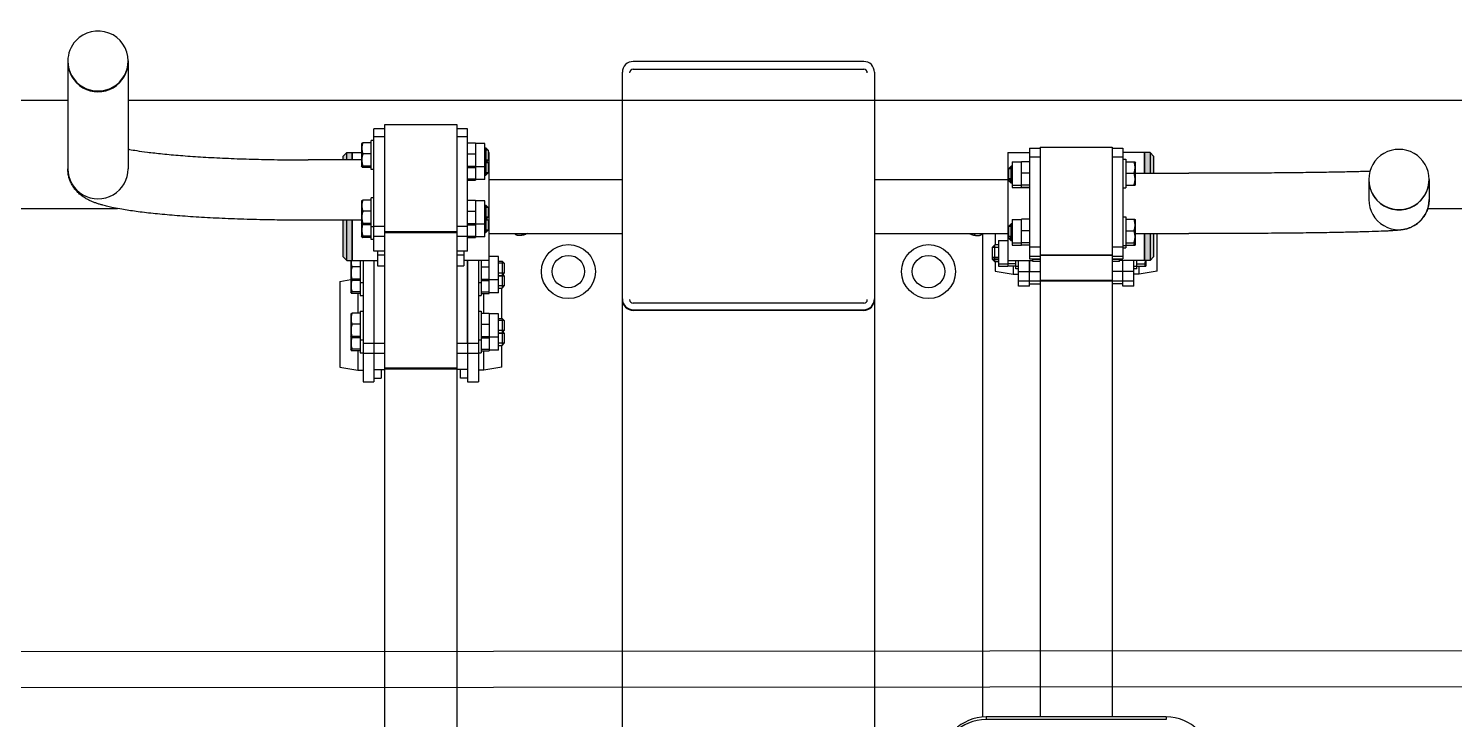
# Model space of a CAD drawing. Header units: millimetres. Extents: x -4421 to 3887, y -3652 to 2555.
# Drawn here: x -2448 to -1656, y 964 to 1347 of the extents above; entities that cross this region are included whole.
import ezdxf

# ---------------------------------------------------------------- set-up
doc = ezdxf.new("R2010")
doc.units = ezdxf.units.MM
doc.layers.add('DIKOM_ОБЪЕКТ', color=7, linetype='Continuous')

msp = doc.modelspace()

# ---------------------------------------------------------------- hatches: boundary and pattern name
at = {"layer": 'DIKOM_ОБЪЕКТ'}
h = msp.add_hatch(color=256, dxfattribs=at)
h.paths.add_polyline_path([(-2271.5, 1278.56), (-2271.5, 1274.44), (-2268.5, 1274.44), (-2268.5, 1278.56)])
h.paths.add_polyline_path([(-2273.5, 1276.56), (-2273.5, 1274.44), (-2271.5, 1274.44), (-2271.5, 1278.56)])
h.paths.add_polyline_path([(-2273.5, 1240.94), (-2273.5, 1220.71), (-2273.5, 1220.56), (-2271.5, 1218.56), (-2271.5, 1218.72), (-2271.5, 1240.94)])
h.paths.add_polyline_path([(-2268.5, 1218.72), (-2268.5, 1240.94), (-2271.5, 1240.94), (-2271.5, 1218.72), (-2271.5, 1218.56), (-2268.5, 1218.56)])
h.paths.add_polyline_path([(-1828.5, 1278.56), (-1828.5, 1267.01), (-1825.5, 1267.01), (-1825.5, 1278.56)])
h.paths.add_polyline_path([(-1823.5, 1267.01), (-1823.5, 1276.56), (-1825.5, 1278.56), (-1825.5, 1267.01)])
h.paths.add_polyline_path([(-1825.5, 1233.51), (-1825.5, 1218.56), (-1823.5, 1220.56), (-1823.5, 1233.51)])
h.paths.add_polyline_path([(-1825.5, 1218.56), (-1825.5, 1233.51), (-1828.5, 1233.51), (-1828.5, 1218.56)])

# ---------------------------------------------------------------- linework, layer by layer
for p, q in [((-2426.5, 1329.4), (-2426.5, 1269.53)), ((-2393, 1329.4), (-2393, 1269.53)), ((-2118.5, 255.97), (-2118.5, 1323.13)), ((-1984.5, 1329.13), (-2112.5, 1329.13)), ((-2112.5, 1324.85), (-1984.5, 1324.85)), ((-1978.5, 1323.13), (-1978.5, 255.97)), ((-2426.5, 1307.45), (-2625.5, 1307.45)), ((-851.28, 1307.45), (-2393, 1307.45)), ((-2250.5, 1291.69), (-2256.5, 1291.69)), ((-2256.5, 1223.69), (-2256.5, 1291.69)), ((-2250.5, 947.6), (-2250.5, 1294.12)), ((-2250.5, 1294.12), (-2210.5, 1294.12)), ((-2210.5, 1294.12), (-2210.5, 947.6)), ((-2204.5, 1291.69), (-2210.5, 1291.69)), ((-2204.5, 1223.69), (-2204.5, 1291.69)), ((-2263.19, 1283.69), (-2263.4, 1283.33)), ((-2263.4, 1283.33), (-2263.4, 1270.98)), ((-2258.1, 1284), (-2262.63, 1284)), ((-2256.5, 1285.15), (-2258.1, 1285.15)), ((-2258.1, 1269.15), (-2258.1, 1285.15)), ((-2250.5, 1287.22), (-2256.5, 1287.22)), ((-2204.5, 1287.22), (-2210.5, 1287.22)), ((-2204.5, 1284), (-2200.1, 1284)), ((-2200.1, 1284), (-2200.1, 1263.21)), ((-2195, 1283.65), (-2200.1, 1283.65)), ((-2195, 1263.56), (-2195, 1283.65)), ((-2271.5, 1278.56), (-2273.5, 1276.56)), ((-2273.5, 1274.44), (-2273.5, 1276.56)), ((-2271.5, 1274.44), (-2271.5, 1278.56)), ((-2271.5, 1278.56), (-2263.4, 1278.56)), ((-2268.5, 1278.56), (-2268.5, 1274.44)), ((-2268.5, 1274.44), (-2268.5, 1278.56)), ((-2258.1, 1277.92), (-2262.63, 1277.92)), ((-2204.5, 1277.92), (-2200.1, 1277.92)), ((-2195, 1281.15), (-2194.35, 1281.15)), ((-2193.1, 1279.9), (-2195, 1279.9)), ((-2194.35, 1281.15), (-2193.1, 1279.9)), ((-2194.35, 1281.15), (-2194.35, 1266.06)), ((-2193.1, 1279.9), (-2193.1, 1274.4)), ((-2192.5, 1278.56), (-2193.1, 1278.56)), ((-2192.5, 1200.34), (-2192.5, 1278.56)), ((-1904.5, 1278.56), (-1904.5, 1215.36)), ((-1904.5, 1278.56), (-1892.5, 1278.56)), ((-1892.5, 1281.02), (-1886.5, 1281.02)), ((-1892.5, 1281.02), (-1892.5, 1219.49)), ((-1892.5, 1276.12), (-1886.5, 1276.12)), ((-1886.5, 1281.48), (-1846.5, 1281.48)), ((-1886.5, 1281.48), (-1886.5, 965.09)), ((-1846.5, 1281.48), (-1846.5, 965.09)), ((-1846.5, 1281.02), (-1840.5, 1281.02)), ((-1846.5, 1276.12), (-1840.5, 1276.12)), ((-1840.5, 1281.02), (-1840.5, 1219.49)), ((-1825.5, 1278.56), (-1840.5, 1278.56)), ((-1828.5, 1278.56), (-1828.5, 1267.01)), ((-1828.5, 1267.01), (-1828.5, 1278.56)), ((-1825.5, 1278.56), (-1823.5, 1276.56)), ((-1825.5, 1278.56), (-1825.5, 1267.01)), ((-1823.5, 1276.56), (-1823.5, 1267.01)), ((-2393, 1269.53), (-2393, 1269.53)), ((-2263.4, 1274.44), (-2293, 1274.44)), ((-2263.19, 1270.62), (-2263.4, 1270.98)), ((-2258.1, 1271.07), (-2262.63, 1271.07)), ((-2258.1, 1270.31), (-2262.63, 1270.31)), ((-2256.5, 1269.15), (-2258.1, 1269.15)), ((-2204.5, 1271.07), (-2200.1, 1271.07)), ((-2204.5, 1270.31), (-2200.1, 1270.31)), ((-2195, 1270.65), (-2200.1, 1270.65)), ((-2193.1, 1274.4), (-2195, 1274.4)), ((-2195, 1273.15), (-2194.35, 1273.15)), ((-2193.1, 1272.81), (-2195, 1272.81)), ((-2193.1, 1267.31), (-2195, 1267.31)), ((-2194.35, 1273.15), (-2193.1, 1274.4)), ((-2194.35, 1266.06), (-2193.1, 1267.31)), ((-2193.9, 1273.61), (-2193.1, 1272.81)), ((-2193.1, 1272.81), (-2193.1, 1267.31)), ((-1902.65, 1270.91), (-1903.9, 1269.66)), ((-1903.9, 1264.16), (-1903.9, 1269.66)), ((-1903.9, 1269.66), (-1902, 1269.66)), ((-1902, 1270.91), (-1902.65, 1270.91)), ((-1902.65, 1261.6), (-1902.65, 1270.91)), ((-1902, 1273.41), (-1902, 1259.1)), ((-1902, 1273.41), (-1896.9, 1273.41)), ((-1896.9, 1259.03), (-1896.9, 1273.48)), ((-1892.5, 1273.48), (-1896.9, 1273.48)), ((-1840.5, 1274.91), (-1838.9, 1274.91)), ((-1838.9, 1274.91), (-1838.9, 1258.91)), ((-1838.9, 1273.48), (-1834.37, 1273.48)), ((-1833.79, 1273.41), (-1833.6, 1273.09)), ((-1833.6, 1260.74), (-1833.6, 1273.09)), ((-2204.5, 1263.97), (-2200.1, 1263.97)), ((-2204.5, 1263.21), (-2200.1, 1263.21)), ((-2195, 1263.56), (-2200.1, 1263.56)), ((-2195, 1266.06), (-2194.35, 1266.06)), ((-2192.5, 1263.56), (-2118.5, 1263.56)), ((-1978.5, 1263.56), (-1904.5, 1263.56)), ((-1902.65, 1262.91), (-1903.9, 1264.16)), ((-1903.9, 1262.85), (-1903.9, 1264.16)), ((-1903.9, 1264.16), (-1902, 1264.16)), ((-1902.65, 1261.6), (-1903.9, 1262.85)), ((-1903.9, 1262.85), (-1902, 1262.85)), ((-1902, 1262.91), (-1902.65, 1262.91)), ((-1902, 1261.6), (-1902.65, 1261.6)), ((-1902, 1260.41), (-1896.9, 1260.41)), ((-1892.5, 1267.05), (-1896.9, 1267.05)), ((-1892.5, 1260.48), (-1896.9, 1260.48)), ((-1892.5, 1260.34), (-1896.9, 1260.34)), ((-1892.5, 1259.17), (-1896.9, 1259.17)), ((-1838.9, 1267.05), (-1834.37, 1267.05)), ((-1838.9, 1260.48), (-1834.37, 1260.48)), ((-1838.9, 1260.34), (-1834.37, 1260.34)), ((-1833.79, 1260.41), (-1833.6, 1260.74)), ((-1833.6, 1267.01), (-1804, 1267.01)), ((-1704, 1263.57), (-1704, 1252.45)), ((-1670.5, 1263.57), (-1670.5, 1252.45)), ((-2409.75, 1252.86), (-2409.75, 1252.69)), ((-2263.19, 1251.85), (-2263.4, 1251.49)), ((-2263.4, 1251.49), (-2263.4, 1250.95)), ((-2258.1, 1252.17), (-2262.63, 1252.17)), ((-2256.5, 1253.32), (-2258.1, 1253.32)), ((-2258.1, 1230.22), (-2258.1, 1253.32)), ((-2204.5, 1252.17), (-2200.1, 1252.17)), ((-2200.1, 1252.17), (-2200.1, 1231.37)), ((-2195, 1251.82), (-2200.1, 1251.82)), ((-2195, 1231.72), (-2195, 1251.82)), ((-1902, 1259.1), (-1896.9, 1259.1)), ((-1892.5, 1259.03), (-1896.9, 1259.03)), ((-1840.5, 1258.91), (-1838.9, 1258.91)), ((-1704, 1252.45), (-1704, 1252.46)), ((-2625.5, 1247.45), (-2398.87, 1247.45)), ((-2263.4, 1250.95), (-2263.4, 1232.05)), ((-2258.1, 1246.08), (-2262.63, 1246.08)), ((-2204.5, 1246.08), (-2200.1, 1246.08)), ((-2195, 1249.32), (-2194.35, 1249.32)), ((-2193.1, 1248.07), (-2195, 1248.07)), ((-2194.35, 1249.32), (-2193.1, 1248.07)), ((-2194.35, 1249.32), (-2194.35, 1234.22)), ((-2193.1, 1248.07), (-2193.1, 1242.57)), ((-1671.27, 1247.45), (-851.28, 1247.45)), ((-2263.4, 1240.94), (-2293, 1240.94)), ((-2273.5, 1220.71), (-2273.5, 1240.94)), ((-2271.5, 1218.72), (-2271.5, 1240.94)), ((-2268.5, 1240.94), (-2268.5, 1218.72)), ((-2268.5, 1218.72), (-2268.5, 1240.94)), ((-2263.19, 1238.79), (-2263.4, 1239.14)), ((-2258.1, 1239.23), (-2262.63, 1239.23)), ((-2258.1, 1238.47), (-2262.63, 1238.47)), ((-2256.5, 1237.32), (-2258.1, 1237.32)), ((-2250.5, 1237.48), (-2256.5, 1237.48)), ((-2204.5, 1237.48), (-2210.5, 1237.48)), ((-2204.5, 1239.23), (-2200.1, 1239.23)), ((-2204.5, 1238.47), (-2200.1, 1238.47)), ((-2195, 1238.82), (-2200.1, 1238.82)), ((-2193.1, 1242.57), (-2195, 1242.57)), ((-2195, 1241.32), (-2194.35, 1241.32)), ((-2193.1, 1240.97), (-2195, 1240.97)), ((-2193.1, 1235.47), (-2195, 1235.47)), ((-2194.35, 1241.32), (-2193.1, 1242.57)), ((-2194.35, 1234.22), (-2193.1, 1235.47)), ((-2193.9, 1241.77), (-2193.1, 1240.97)), ((-2193.1, 1240.97), (-2193.1, 1235.47)), ((-1902.65, 1238.92), (-1903.9, 1237.67)), ((-1903.9, 1232.17), (-1903.9, 1237.67)), ((-1903.9, 1237.67), (-1902, 1237.67)), ((-1902, 1238.92), (-1902.65, 1238.92)), ((-1902.65, 1229.6), (-1902.65, 1238.92)), ((-1902, 1241.42), (-1902, 1227.1)), ((-1902, 1241.42), (-1896.9, 1241.42)), ((-1896.9, 1227.03), (-1896.9, 1241.49)), ((-1892.5, 1241.49), (-1896.9, 1241.49)), ((-1840.5, 1242.92), (-1838.9, 1242.92)), ((-1838.9, 1242.92), (-1838.9, 1225.6)), ((-1838.9, 1241.49), (-1834.37, 1241.49)), ((-1833.79, 1241.42), (-1833.6, 1241.09)), ((-1833.6, 1227.43), (-1833.6, 1241.09)), ((-2263.19, 1231.69), (-2263.4, 1232.05)), ((-2258.1, 1232.14), (-2262.63, 1232.14)), ((-2258.1, 1231.37), (-2262.63, 1231.37)), ((-2256.5, 1230.22), (-2258.1, 1230.22)), ((-2250.5, 1232), (-2256.5, 1232)), ((-2210.5, 1234.43), (-2250.5, 1234.43)), ((-2210.5, 1233.93), (-2250.5, 1233.93)), ((-2210.5, 1233.93), (-2250.5, 1233.93)), ((-2204.5, 1232), (-2210.5, 1232)), ((-2204.5, 1232.14), (-2200.1, 1232.14)), ((-2204.5, 1231.37), (-2200.1, 1231.37)), ((-2195, 1231.72), (-2200.1, 1231.72)), ((-2195, 1234.22), (-2194.35, 1234.22)), ((-2192.5, 1233.56), (-2118.5, 1233.56)), ((-1978.5, 1233.56), (-1904.5, 1233.56)), ((-1918.5, 1233.56), (-1918.5, 965.01)), ((-1911.5, 1233.56), (-1911.5, 1227.25)), ((-1909.6, 1229.75), (-1909.6, 1215.43)), ((-1909.6, 1229.75), (-1904.5, 1229.75)), ((-1902.65, 1230.92), (-1903.9, 1232.17)), ((-1903.9, 1230.85), (-1903.9, 1232.17)), ((-1903.9, 1232.17), (-1902, 1232.17)), ((-1902.65, 1229.6), (-1903.9, 1230.85)), ((-1903.9, 1230.85), (-1902, 1230.85)), ((-1902, 1230.92), (-1902.65, 1230.92)), ((-1902, 1229.6), (-1902.65, 1229.6)), ((-1902, 1228.42), (-1896.9, 1228.42)), ((-1892.5, 1235.06), (-1896.9, 1235.06)), ((-1892.5, 1228.49), (-1896.9, 1228.49)), ((-1892.5, 1228.35), (-1896.9, 1228.35)), ((-1838.9, 1235.06), (-1834.37, 1235.06)), ((-1838.9, 1228.49), (-1834.37, 1228.49)), ((-1838.9, 1228.35), (-1834.37, 1228.35)), ((-1833.79, 1228.42), (-1833.6, 1228.74)), ((-1833.6, 1233.51), (-1804, 1233.51)), ((-1828.5, 1233.51), (-1828.5, 1218.56)), ((-1828.5, 1218.56), (-1828.5, 1233.51)), ((-1825.5, 1233.51), (-1825.5, 1218.56)), ((-1823.5, 1233.51), (-1823.5, 1220.56)), ((-1821.5, 1212.69), (-1821.5, 1233.51)), ((-2273.5, 1220.56), (-2273.5, 1220.71)), ((-2271.5, 1218.56), (-2273.5, 1220.56)), ((-2250.5, 1223.69), (-2256.5, 1223.69)), ((-2254.5, 1223.69), (-2254.5, 1215.65)), ((-2254.5, 1221.76), (-2250.5, 1221.76)), ((-2204.5, 1223.69), (-2210.5, 1223.69)), ((-2210.5, 1221.76), (-2206.5, 1221.76)), ((-2206.5, 1223.69), (-2206.5, 1215.65)), ((-2187.4, 1220.79), (-2192.5, 1220.79)), ((-2187.4, 1200.69), (-2187.4, 1220.79)), ((-1911.65, 1227.25), (-1912.9, 1226)), ((-1912.9, 1224.67), (-1912.9, 1226)), ((-1912.9, 1226), (-1909.6, 1226)), ((-1912.9, 1220.5), (-1912.9, 1224.67)), ((-1911.65, 1219.25), (-1912.9, 1220.5)), ((-1912.9, 1219.18), (-1912.9, 1220.5)), ((-1912.9, 1220.5), (-1909.6, 1220.5)), ((-1909.6, 1227.25), (-1911.65, 1227.25)), ((-1911.65, 1217.93), (-1911.65, 1227.25)), ((-1902, 1227.1), (-1896.9, 1227.1)), ((-1892.5, 1227.17), (-1896.9, 1227.17)), ((-1892.5, 1227.03), (-1896.9, 1227.03)), ((-1892.5, 1226.13), (-1886.5, 1226.13)), ((-1892.5, 1221.03), (-1886.5, 1221.03)), ((-1846.5, 1221.49), (-1886.5, 1221.49)), ((-1846.5, 1221.39), (-1886.5, 1221.39)), ((-1846.5, 1221.39), (-1886.5, 1221.39)), ((-1846.5, 1226.13), (-1840.5, 1226.13)), ((-1846.5, 1221.03), (-1840.5, 1221.03)), ((-1840.5, 1226.92), (-1838.9, 1226.92)), ((-1840.5, 1225.6), (-1838.9, 1225.6)), ((-1838.9, 1227.17), (-1834.37, 1227.17)), ((-1838.9, 1227.03), (-1834.37, 1227.03)), ((-1833.79, 1227.1), (-1833.6, 1227.43)), ((-1825.5, 1218.56), (-1823.5, 1220.56)), ((-2271.5, 1218.56), (-2271.5, 1218.72)), ((-2271.5, 1218.56), (-2254.5, 1218.56)), ((-2269.4, 1218.56), (-2269.4, 1201.01)), ((-2264.1, 1215.05), (-2268.63, 1215.05)), ((-2268.5, 1218.72), (-2268.5, 1218.56)), ((-2268.5, 1218.56), (-2268.5, 1218.72)), ((-2264.1, 1218.56), (-2264.1, 1199.19)), ((-2262.5, 1218.56), (-2262.5, 1151.16)), ((-2256.5, 1218.56), (-2256.5, 1172.62)), ((-2256.5, 1218.56), (-2256.5, 1151.16)), ((-2254.5, 1215.68), (-2254.5, 1215.65)), ((-2254.5, 1215.65), (-2250.5, 1215.65)), ((-2210.5, 1215.65), (-2206.5, 1215.65)), ((-2192.5, 1218.56), (-2206.5, 1218.56)), ((-2206.5, 1215.68), (-2206.5, 1215.65)), ((-2204.5, 1172.62), (-2204.5, 1218.56)), ((-2204.5, 1218.56), (-2204.5, 1151.16)), ((-2198.5, 1218.56), (-2198.5, 1151.16)), ((-2196.9, 1218.56), (-2196.9, 1199.19)), ((-2196.9, 1215.05), (-2192.5, 1215.05)), ((-2187.4, 1218.29), (-2185.35, 1218.29)), ((-2184.1, 1217.04), (-2187.4, 1217.04)), ((-2185.35, 1218.29), (-2184.1, 1217.04)), ((-2185.35, 1218.29), (-2185.35, 1203.19)), ((-2185.35, 1212.65), (-2185.35, 1210.29)), ((-2184.1, 1217.04), (-2184.1, 1211.54)), ((-1911.65, 1217.93), (-1912.9, 1219.18)), ((-1912.9, 1219.18), (-1909.6, 1219.18)), ((-1909.6, 1219.25), (-1911.65, 1219.25)), ((-1909.6, 1217.93), (-1911.65, 1217.93)), ((-1911.5, 1217.93), (-1911.5, 1212.68)), ((-1911.5, 1212.68), (-1901.5, 1210.92)), ((-1909.6, 1216.75), (-1904.5, 1216.75)), ((-1909.6, 1215.43), (-1904.5, 1215.43)), ((-1904.5, 1218.56), (-1890.5, 1218.56)), ((-1900.1, 1216.82), (-1904.5, 1216.82)), ((-1900.1, 1216.68), (-1904.5, 1216.68)), ((-1900.1, 1215.5), (-1904.5, 1215.5)), ((-1900.1, 1215.36), (-1904.5, 1215.36)), ((-1901.5, 1215.36), (-1901.5, 1210.92)), ((-1900.1, 1213.93), (-1900.1, 1218.56)), ((-1898.5, 1215.25), (-1900.1, 1215.25)), ((-1898.5, 1213.93), (-1900.1, 1213.93)), ((-1898.5, 1204.42), (-1898.5, 1218.56)), ((-1898.5, 1212.46), (-1886.5, 1212.46)), ((-1892.5, 1219.49), (-1886.5, 1219.49)), ((-1892.5, 1218.56), (-1892.5, 1212.46)), ((-1892.5, 1204.42), (-1892.5, 1218.56)), ((-1890.5, 1218), (-1890.5, 1219.49)), ((-1886.5, 1219.13), (-1890.5, 1219.13)), ((-1890.5, 1218.57), (-1890.5, 1218.56)), ((-1886.5, 1218), (-1890.5, 1218)), ((-1890.5, 1218), (-1890.5, 1218)), ((-1886.5, 1218), (-1890.5, 1218)), ((-1846.5, 1219.49), (-1840.5, 1219.49)), ((-1842.5, 1219.13), (-1846.5, 1219.13)), ((-1842.5, 1218), (-1846.5, 1218)), ((-1842.5, 1218), (-1846.5, 1218)), ((-1834.5, 1212.46), (-1846.5, 1212.46)), ((-1842.5, 1218), (-1842.5, 1219.49)), ((-1825.5, 1218.56), (-1842.5, 1218.56)), ((-1842.5, 1218), (-1842.5, 1218)), ((-1840.5, 1212.46), (-1840.5, 1218.56)), ((-1840.5, 1204.42), (-1840.5, 1218.56)), ((-1834.5, 1204.42), (-1834.5, 1218.56)), ((-1832.9, 1215.25), (-1834.5, 1215.25)), ((-1832.9, 1213.93), (-1834.5, 1213.93)), ((-1832.9, 1213.93), (-1832.9, 1218.56)), ((-1832.9, 1216.82), (-1828.37, 1216.82)), ((-1832.9, 1216.68), (-1828.37, 1216.68)), ((-1832.9, 1215.5), (-1828.37, 1215.5)), ((-1832.9, 1215.36), (-1828.37, 1215.36)), ((-1831.5, 1210.92), (-1831.5, 1215.36)), ((-1821.5, 1212.68), (-1831.5, 1210.92)), ((-1827.79, 1216.75), (-1827.6, 1217.07)), ((-1827.79, 1215.43), (-1827.6, 1215.75)), ((-1827.6, 1217.07), (-1827.6, 1218.56)), ((-1827.6, 1215.75), (-1827.6, 1217.07)), ((-1821.5, 1212.68), (-1821.5, 1212.69)), ((-2275.5, 1206.9), (-2269.4, 1207.97)), ((-2275.5, 1206.9), (-2275.5, 1159.42)), ((-2269.19, 1207.75), (-2269.4, 1208.11)), ((-2264.1, 1208.2), (-2268.63, 1208.2)), ((-2264.1, 1207.44), (-2268.63, 1207.44)), ((-2264.1, 1206.29), (-2262.5, 1206.29)), ((-2198.5, 1206.29), (-2196.9, 1206.29)), ((-2196.9, 1208.2), (-2192.5, 1208.2)), ((-2196.9, 1207.44), (-2192.5, 1207.44)), ((-2187.4, 1207.79), (-2192.5, 1207.79)), ((-2184.1, 1211.54), (-2187.4, 1211.54)), ((-2187.4, 1210.29), (-2185.35, 1210.29)), ((-2184.1, 1209.94), (-2187.4, 1209.94)), ((-2184.1, 1204.44), (-2187.4, 1204.44)), ((-2185.35, 1210.29), (-2184.1, 1211.54)), ((-2185.35, 1203.19), (-2184.1, 1204.44)), ((-2184.9, 1210.74), (-2184.1, 1209.94)), ((-2184.1, 1209.94), (-2184.1, 1204.44)), ((-1901.5, 1210.92), (-1898.5, 1210.92)), ((-1898.5, 1207.36), (-1834.5, 1207.36)), ((-1898.5, 1204.42), (-1898.5, 1204.43)), ((-1892.5, 1204.42), (-1898.5, 1204.42)), ((-1892.5, 1205.67), (-1886.5, 1205.67)), ((-1892.5, 1204.42), (-1892.5, 1204.43)), ((-1886.5, 1207.46), (-1846.5, 1207.46)), ((-1846.5, 1207.46), (-1886.5, 1207.46)), ((-1840.5, 1205.67), (-1846.5, 1205.67)), ((-1840.5, 1204.42), (-1840.5, 1204.43)), ((-1834.5, 1204.42), (-1840.5, 1204.42)), ((-1831.5, 1210.92), (-1834.5, 1210.92)), ((-1834.5, 1204.42), (-1834.5, 1204.43)), ((-1831.5, 1210.92), (-1831.5, 1210.92)), ((-2269.19, 1200.66), (-2269.4, 1201.01)), ((-2264.1, 1201.1), (-2268.63, 1201.1)), ((-2264.1, 1200.34), (-2268.63, 1200.34)), ((-2265.5, 1200.34), (-2265.5, 1189.3)), ((-2264.1, 1199.19), (-2262.5, 1199.19)), ((-2198.5, 1199.19), (-2196.9, 1199.19)), ((-2196.9, 1201.1), (-2192.5, 1201.1)), ((-2196.9, 1200.34), (-2192.5, 1200.34)), ((-2195.5, 1189.3), (-2195.5, 1200.34)), ((-2187.4, 1200.69), (-2192.5, 1200.69)), ((-2187.4, 1203.19), (-2185.35, 1203.19)), ((-2185.5, 1186.45), (-2185.5, 1203.19)), ((-2269.19, 1188.99), (-2269.4, 1188.63)), ((-2269.4, 1188.63), (-2269.4, 1169.18)), ((-2264.1, 1189.3), (-2268.63, 1189.3)), ((-2264.1, 1190.45), (-2262.5, 1190.45)), ((-2264.1, 1190.45), (-2264.1, 1167.35)), ((-2198.5, 1190.45), (-2196.9, 1190.45)), ((-2196.9, 1190.45), (-2196.9, 1167.35)), ((-2196.9, 1189.3), (-2192.5, 1189.3)), ((-2192.5, 1189.3), (-2192.5, 1168.51)), ((-2187.4, 1188.95), (-2192.5, 1188.95)), ((-2187.4, 1175.95), (-2187.4, 1188.95)), ((-1984.5, 1194.85), (-2112.5, 1194.85)), ((-2112.5, 1191.26), (-1984.5, 1191.26)), ((-1984.5, 1190.91), (-2112.5, 1190.91)), ((-2264.1, 1183.21), (-2268.63, 1183.21)), ((-2196.9, 1183.21), (-2192.5, 1183.21)), ((-2187.4, 1186.45), (-2185.35, 1186.45)), ((-2184.1, 1185.2), (-2187.4, 1185.2)), ((-2185.35, 1186.45), (-2184.1, 1185.2)), ((-2185.35, 1186.45), (-2185.35, 1171.35)), ((-2184.1, 1185.2), (-2184.1, 1179.7)), ((-2269.19, 1175.92), (-2269.4, 1176.28)), ((-2264.1, 1176.37), (-2268.63, 1176.37)), ((-2264.1, 1175.6), (-2268.63, 1175.6)), ((-2264.1, 1174.45), (-2262.5, 1174.45)), ((-2262.5, 1172.62), (-2250.5, 1172.62)), ((-2210.5, 1172.62), (-2198.5, 1172.62)), ((-2198.5, 1174.45), (-2196.9, 1174.45)), ((-2196.9, 1176.37), (-2192.5, 1176.37)), ((-2196.9, 1175.6), (-2192.5, 1175.6)), ((-2187.4, 1175.95), (-2192.5, 1175.95)), ((-2184.1, 1179.7), (-2187.4, 1179.7)), ((-2187.4, 1178.45), (-2185.35, 1178.45)), ((-2184.1, 1178.1), (-2187.4, 1178.1)), ((-2187.4, 1168.85), (-2187.4, 1175.95)), ((-2184.1, 1172.6), (-2187.4, 1172.6)), ((-2185.35, 1178.45), (-2184.1, 1179.7)), ((-2185.35, 1171.35), (-2184.1, 1172.6)), ((-2184.9, 1178.9), (-2184.1, 1178.1)), ((-2184.1, 1178.1), (-2184.1, 1172.6)), ((-2269.19, 1168.82), (-2269.4, 1169.18)), ((-2264.1, 1169.27), (-2268.63, 1169.27)), ((-2264.1, 1168.51), (-2268.63, 1168.51)), ((-2265.5, 1168.51), (-2265.5, 1157.66)), ((-2264.1, 1167.35), (-2262.5, 1167.35)), ((-2262.5, 1167.14), (-2250.5, 1167.14)), ((-2210.5, 1167.14), (-2198.5, 1167.14)), ((-2198.5, 1167.35), (-2196.9, 1167.35)), ((-2196.9, 1169.27), (-2192.5, 1169.27)), ((-2196.9, 1168.51), (-2192.5, 1168.51)), ((-2195.5, 1157.79), (-2195.5, 1168.51)), ((-2187.4, 1168.85), (-2192.5, 1168.85)), ((-2187.4, 1171.35), (-2185.35, 1171.35)), ((-2185.5, 1159.55), (-2185.5, 1171.35)), ((-2275.5, 1159.42), (-2265.5, 1157.66)), ((-2265.5, 1157.66), (-2262.5, 1157.66)), ((-2256.5, 1158.02), (-2250.5, 1158.02)), ((-2252.5, 1158.02), (-2252.5, 1153.16)), ((-2210.5, 1158.89), (-2250.5, 1158.89)), ((-2250.5, 1158.89), (-2210.5, 1158.89)), ((-2250.5, 1158.38), (-2210.5, 1158.38)), ((-2204.5, 1158.02), (-2210.5, 1158.02)), ((-2208.5, 1153.31), (-2208.5, 1158.02)), ((-2195.5, 1157.66), (-2198.5, 1157.66)), ((-2185.5, 1159.42), (-2195.5, 1157.66)), ((-2195.5, 1157.66), (-2195.5, 1157.79)), ((-2185.5, 1159.42), (-2185.5, 1159.55)), ((-2262.5, 1151.32), (-2262.5, 1151.16)), ((-2262.5, 1151.16), (-2256.5, 1151.16)), ((-2256.5, 1153.16), (-2252.5, 1153.16)), ((-2256.5, 1151.32), (-2256.5, 1151.16)), ((-2208.5, 1153.16), (-2208.5, 1153.31)), ((-2204.5, 1153.16), (-2208.5, 1153.16)), ((-2204.5, 1151.32), (-2204.5, 1151.16)), ((-2204.5, 1151.16), (-2198.5, 1151.16)), ((-2198.5, 1151.32), (-2198.5, 1151.16)), ((-2630.98, 1001.45), (-660.5, 1002.39)), ((-2630.97, 981.45), (-660.5, 982.39)), ((-1816.5, 965.09), (-1916.5, 965.09)), ((-1916.5, 965.09), (-1916.5, 963.69)), ((-1816.5, 963.69), (-1916.5, 963.69)), ((-1816.5, 965.09), (-1816.5, 963.69))]:
    msp.add_line(p, q, dxfattribs=at)
for centre, radius in [((-2148.5, 1212.45), 15), ((-2148.5, 1212.45), 9), ((-1948.5, 1212.45), 15), ((-1948.5, 1212.45), 9)]:
    msp.add_circle(centre, radius, dxfattribs=at)
for centre, radius, start, end in [((-2112.5, 1323.13), 6, 90, 180), ((-2112.5, 1322.85), 2, 90, 180), ((-1984.5, 1323.13), 6, 0, 90), ((-1984.5, 1322.85), 2, 0, 90), ((-2112.5, 1197.26), 6, 180, 270), ((-2112.5, 1196.91), 6, 180, 270), ((-2112.5, 1196.85), 2, 180, 270), ((-1984.5, 1197.26), 6, 270, 0), ((-1984.5, 1196.91), 6, 270, 0), ((-1984.5, 1196.85), 2, 270, 0)]:
    msp.add_arc(centre, radius, start, end, dxfattribs=at)
for centre, major_axis, ratio, start_param, end_param in [((-2409.75, 1329.4), (-16.75, 0), 0.994846, -3.141593, -0.742443), ((-2409.75, 1329.4), (-16.75, 0), 0.994846, -0.742443, 0), ((-2409.75, 1329.4), (-16.75, 0), 0.994846, 0, 3.141593), ((-2409.75, 1329), (-16.75, 0), 0.994846, 0, 3.141593), ((-1687.25, 1263.57), (16.75, 0), 0.999823, 0, 3.141593), ((-2409.75, 1269.53), (16.75, 0), 0.994846, -3.141593, 0), ((-1687.25, 1263.57), (16.75, 0), 0.999823, -3.141593, -0.742443), ((-1687.25, 1263.5), (-16.75, 0), 0.999823, 0, 3.141593), ((-1687.25, 1263.5), (16.75, 0), 0.999823, -3.141593, -0.742443), ((-1687.25, 1263.57), (16.75, 0), 0.999823, -0.742443, 0), ((-1687.25, 1263.5), (16.75, 0), 0.999823, -0.742443, 0), ((-1687.25, 1252.45), (-16.75, 0), 0.999823, 0, 3.141593), ((-1916.5, 940.14), (-25, 0), 0.998147, -1.570796, 0), ((-1916.5, 938.74), (-25, 0), 0.998147, -1.570796, 0), ((-1816.5, 940.14), (25, 0), 0.998147, 0, 1.570796)]:
    msp.add_ellipse(centre, major_axis=major_axis, ratio=ratio, start_param=start_param, end_param=end_param, dxfattribs=at)
for points, knots in [([(-2262.63, 1284), (-2262.73, 1283.73), (-2262.87, 1283.29), (-2263.02, 1282.7), (-2263.11, 1282.24), (-2263.17, 1281.83), (-2263.2, 1281.43), (-2263.21, 1281.06), (-2263.21, 1280.71), (-2263.19, 1280.32), (-2263.14, 1279.88), (-2263.04, 1279.3), (-2262.88, 1278.65), (-2262.72, 1278.16), (-2262.63, 1277.92)], [0, 0, 0, 0, 2.031939, 3.311633, 4.396645, 5.423589, 6.350589, 7.262712, 8.121744, 8.934797, 10.13118, 11.301719, 13.183651, 15, 15, 15, 15]), ([(-2263.19, 1283.69), (-2263.18, 1283.71), (-2263.14, 1283.75), (-2263.04, 1283.83), (-2262.88, 1283.91), (-2262.72, 1283.97), (-2262.63, 1284)], [0, 0, 0, 0, 1.498743, 2.82133, 4.947716, 7, 7, 7, 7]), ([(-2393, 1280.43), (-2392.74, 1280.38), (-2391.27, 1280.11), (-2387.96, 1279.55), (-2382, 1278.71), (-2373.98, 1277.8), (-2364.07, 1276.9), (-2352.89, 1276.11), (-2340.62, 1275.45), (-2327.47, 1274.94), (-2313.66, 1274.6), (-2302.07, 1274.46), (-2295.15, 1274.44), (-2293, 1274.44)], [0, 0, 0, 0, 0.213978, 1.163366, 2.350373, 3.826503, 5.345363, 6.894613, 8.466395, 10.05562, 11.658922, 13.274156, 14, 14, 14, 14]), ([(-2262.63, 1277.92), (-2262.72, 1277.65), (-2262.84, 1277.21), (-2263, 1276.55), (-2263.1, 1275.99), (-2263.17, 1275.47), (-2263.2, 1275.03), (-2263.21, 1274.61), (-2263.21, 1274.21), (-2263.19, 1273.77), (-2263.14, 1273.28), (-2263.04, 1272.63), (-2262.88, 1271.89), (-2262.72, 1271.34), (-2262.63, 1271.07)], [0, 0, 0, 0, 1.792921, 2.94681, 4.396645, 5.423589, 6.350589, 7.262712, 8.121744, 8.934797, 10.13118, 11.301719, 13.183651, 15, 15, 15, 15]), ([(-2293, 1240.94), (-2296.7, 1240.94), (-2304.49, 1240.98), (-2317.09, 1241.16), (-2330.55, 1241.53), (-2344.19, 1242.08), (-2356.97, 1242.8), (-2368.73, 1243.67), (-2379.32, 1244.66), (-2388.61, 1245.77), (-2395.78, 1246.86), (-2400.8, 1247.81), (-2404.26, 1248.57), (-2406.77, 1249.21), (-2408.86, 1249.82), (-2410.6, 1250.39), (-2412.31, 1251.02), (-2414.02, 1251.74), (-2415.76, 1252.61), (-2417.57, 1253.67), (-2419.45, 1255.03), (-2421.27, 1256.69), (-2422.87, 1258.57), (-2424.16, 1260.55), (-2425.16, 1262.6), (-2425.89, 1264.71), (-2426.38, 1267.02), (-2426.5, 1268.64), (-2426.5, 1269.53)], [0, 0, 0, 0, 1.636122, 3.450539, 5.625214, 7.78549, 9.92937, 12.05326, 14.151213, 16.213411, 18.222976, 19.573493, 20.504736, 21.435672, 22.05597, 22.675795, 23.294804, 23.912387, 24.527518, 25.138675, 25.749832, 26.350167, 26.860153, 27.316107, 27.739346, 28.142228, 28.533202, 29, 29, 29, 29]), ([(-2262.63, 1271.07), (-2262.79, 1271.01), (-2262.96, 1270.94), (-2263.11, 1270.85), (-2263.17, 1270.8), (-2263.2, 1270.75), (-2263.21, 1270.7), (-2263.21, 1270.66), (-2263.2, 1270.63), (-2263.19, 1270.62)], [0, 0, 0, 0, 3.761196, 4.9935, 6.159855, 7.212698, 8.248644, 9.224291, 10, 10, 10, 10]), ([(-2263.19, 1270.62), (-2263.18, 1270.6), (-2263.14, 1270.56), (-2263.04, 1270.48), (-2262.88, 1270.4), (-2262.72, 1270.34), (-2262.63, 1270.31)], [0, 0, 0, 0, 1.498743, 2.82133, 4.947716, 7, 7, 7, 7]), ([(-1834.37, 1267.05), (-1834.27, 1267.34), (-1834.13, 1267.8), (-1833.98, 1268.43), (-1833.89, 1268.91), (-1833.83, 1269.35), (-1833.8, 1269.77), (-1833.79, 1270.16), (-1833.79, 1270.53), (-1833.81, 1270.95), (-1833.86, 1271.41), (-1833.96, 1272.02), (-1834.12, 1272.71), (-1834.28, 1273.23), (-1834.37, 1273.48)], [0, 0, 0, 0, 2.031939, 3.311633, 4.396645, 5.423589, 6.350589, 7.262712, 8.121744, 8.934797, 10.13118, 11.301719, 13.183651, 15, 15, 15, 15]), ([(-1834.37, 1273.48), (-1834.21, 1273.47), (-1834.04, 1273.46), (-1833.89, 1273.44), (-1833.83, 1273.43), (-1833.8, 1273.42), (-1833.79, 1273.42), (-1833.79, 1273.41)], [0, 0, 0, 0, 3.650103, 4.846009, 5.977914, 6.99966, 8, 8, 8, 8]), ([(-1703.38, 1268.1), (-1704.39, 1268.07), (-1707.9, 1267.96), (-1714.76, 1267.78), (-1724.62, 1267.59), (-1735.78, 1267.42), (-1748.06, 1267.27), (-1761.25, 1267.15), (-1775.13, 1267.07), (-1789.46, 1267.02), (-1799.16, 1267.01), (-1804, 1267.01)], [0, 0, 0, 0, 0.610603, 2.01068, 3.423952, 4.845399, 6.272297, 7.70306, 9.136723, 10.572689, 12, 12, 12, 12]), ([(-1834.37, 1260.48), (-1834.27, 1260.77), (-1834.13, 1261.25), (-1833.98, 1261.89), (-1833.89, 1262.38), (-1833.83, 1262.83), (-1833.8, 1263.26), (-1833.79, 1263.66), (-1833.79, 1264.04), (-1833.81, 1264.46), (-1833.86, 1264.93), (-1833.96, 1265.56), (-1834.12, 1266.27), (-1834.28, 1266.8), (-1834.37, 1267.05)], [0, 0, 0, 0, 2.031939, 3.311633, 4.396645, 5.423589, 6.350589, 7.262712, 8.121744, 8.934797, 10.13118, 11.301719, 13.183651, 15, 15, 15, 15]), ([(-1833.79, 1260.41), (-1833.79, 1260.42), (-1833.79, 1260.42), (-1833.84, 1260.44), (-1833.92, 1260.45), (-1834.08, 1260.46), (-1834.25, 1260.48), (-1834.37, 1260.48)], [0, 0, 0, 0, 1.317537, 2.558866, 3.779198, 5.355124, 8, 8, 8, 8]), ([(-1834.37, 1260.34), (-1834.21, 1260.35), (-1834.04, 1260.37), (-1833.89, 1260.38), (-1833.83, 1260.39), (-1833.8, 1260.4), (-1833.79, 1260.41), (-1833.79, 1260.41)], [0, 0, 0, 0, 3.650103, 4.846009, 5.977914, 6.99966, 8, 8, 8, 8]), ([(-2262.63, 1252.17), (-2262.73, 1251.9), (-2262.87, 1251.46), (-2263.02, 1250.87), (-2263.11, 1250.41), (-2263.17, 1249.99), (-2263.2, 1249.6), (-2263.21, 1249.23), (-2263.21, 1248.87), (-2263.19, 1248.48), (-2263.14, 1248.05), (-2263.04, 1247.47), (-2262.88, 1246.81), (-2262.72, 1246.32), (-2262.63, 1246.08)], [0, 0, 0, 0, 2.031939, 3.311633, 4.396645, 5.423589, 6.350589, 7.262712, 8.121744, 8.934797, 10.13118, 11.301719, 13.183651, 15, 15, 15, 15]), ([(-2263.19, 1251.85), (-2263.18, 1251.88), (-2263.14, 1251.92), (-2263.04, 1251.99), (-2262.88, 1252.08), (-2262.72, 1252.14), (-2262.63, 1252.17)], [0, 0, 0, 0, 1.498743, 2.82133, 4.947716, 7, 7, 7, 7]), ([(-1670.5, 1252.45), (-1670.5, 1251.76), (-1670.59, 1250.36), (-1670.98, 1248.3), (-1671.62, 1246.31), (-1672.5, 1244.42), (-1673.61, 1242.65), (-1674.93, 1241.03), (-1676.43, 1239.59), (-1678.09, 1238.35), (-1679.88, 1237.33), (-1681.31, 1236.72), (-1682.54, 1236.3), (-1683.51, 1236.03), (-1684.39, 1235.84), (-1685.07, 1235.71), (-1685.66, 1235.62), (-1686.19, 1235.54), (-1686.67, 1235.48), (-1687.07, 1235.44), (-1687.48, 1235.39), (-1687.92, 1235.35), (-1688.47, 1235.3), (-1689.21, 1235.24), (-1690.17, 1235.17), (-1691.6, 1235.07), (-1693.78, 1234.95), (-1697.63, 1234.78), (-1703.69, 1234.56), (-1711.97, 1234.34), (-1721.7, 1234.13), (-1732.73, 1233.95), (-1744.89, 1233.8), (-1757.99, 1233.68), (-1771.83, 1233.59), (-1787.22, 1233.52), (-1798.06, 1233.51), (-1804, 1233.51)], [0, 0, 0, 0, 0.398339, 0.796513, 1.194941, 1.593831, 1.993565, 2.394849, 2.79913, 3.209683, 3.635022, 4.09382, 4.325992, 4.753077, 5.155543, 5.558008, 5.918, 6.27671, 6.664625, 6.962605, 7.160023, 7.55486, 7.946358, 8.331384, 9.101436, 9.845923, 10.937177, 12.721996, 15.385023, 18.093332, 20.825919, 23.572949, 26.329327, 29.092224, 31.860009, 34.631742, 38, 38, 38, 38]), ([(-2262.63, 1246.08), (-2262.72, 1245.81), (-2262.84, 1245.37), (-2263, 1244.71), (-2263.1, 1244.16), (-2263.17, 1243.63), (-2263.2, 1243.19), (-2263.21, 1242.78), (-2263.21, 1242.38), (-2263.19, 1241.93), (-2263.14, 1241.44), (-2263.04, 1240.79), (-2262.88, 1240.06), (-2262.72, 1239.5), (-2262.63, 1239.23)], [0, 0, 0, 0, 1.792921, 2.94681, 4.396645, 5.423589, 6.350589, 7.262712, 8.121744, 8.934797, 10.13118, 11.301719, 13.183651, 15, 15, 15, 15]), ([(-2262.63, 1239.23), (-2262.79, 1239.18), (-2262.96, 1239.11), (-2263.11, 1239.01), (-2263.17, 1238.96), (-2263.2, 1238.91), (-2263.21, 1238.87), (-2263.21, 1238.82), (-2263.2, 1238.8), (-2263.19, 1238.79)], [0, 0, 0, 0, 3.761196, 4.9935, 6.159855, 7.212698, 8.248644, 9.224291, 10, 10, 10, 10]), ([(-2262.77, 1238.52), (-2262.84, 1238.29), (-2262.94, 1237.86), (-2263.06, 1237.26), (-2263.14, 1236.76), (-2263.19, 1236.31), (-2263.21, 1235.88), (-2263.21, 1235.47), (-2263.2, 1235.08), (-2263.17, 1234.65), (-2263.11, 1234.11), (-2262.95, 1233.24), (-2262.77, 1232.57), (-2262.63, 1232.14)], [0, 0, 0, 0, 1.582913, 2.822746, 3.949132, 4.867558, 5.797458, 6.687306, 7.520674, 8.324815, 9.515523, 11.057705, 14, 14, 14, 14]), ([(-2263.19, 1238.79), (-2263.18, 1238.76), (-2263.14, 1238.72), (-2263.04, 1238.65), (-2262.88, 1238.56), (-2262.72, 1238.5), (-2262.63, 1238.47)], [0, 0, 0, 0, 1.498743, 2.82133, 4.947716, 7, 7, 7, 7]), ([(-1834.37, 1235.06), (-1834.27, 1235.34), (-1834.13, 1235.81), (-1833.98, 1236.43), (-1833.89, 1236.92), (-1833.83, 1237.36), (-1833.8, 1237.77), (-1833.79, 1238.16), (-1833.79, 1238.54), (-1833.81, 1238.95), (-1833.86, 1239.41), (-1833.96, 1240.02), (-1834.12, 1240.72), (-1834.28, 1241.24), (-1834.37, 1241.49)], [0, 0, 0, 0, 2.031939, 3.311633, 4.396645, 5.423589, 6.350589, 7.262712, 8.121744, 8.934797, 10.13118, 11.301719, 13.183651, 15, 15, 15, 15]), ([(-1834.37, 1241.49), (-1834.21, 1241.48), (-1834.04, 1241.46), (-1833.89, 1241.45), (-1833.83, 1241.44), (-1833.8, 1241.43), (-1833.79, 1241.42), (-1833.79, 1241.42)], [0, 0, 0, 0, 3.650103, 4.846009, 5.977914, 6.99966, 8, 8, 8, 8]), ([(-2262.63, 1232.14), (-2262.79, 1232.08), (-2262.96, 1232.01), (-2263.11, 1231.92), (-2263.17, 1231.86), (-2263.2, 1231.81), (-2263.21, 1231.77), (-2263.21, 1231.73), (-2263.2, 1231.7), (-2263.19, 1231.69)], [0, 0, 0, 0, 3.761196, 4.9935, 6.159855, 7.212698, 8.248644, 9.224291, 10, 10, 10, 10]), ([(-2263.19, 1231.69), (-2263.18, 1231.67), (-2263.14, 1231.62), (-2263.04, 1231.55), (-2262.88, 1231.47), (-2262.72, 1231.4), (-2262.63, 1231.37)], [0, 0, 0, 0, 1.498743, 2.82133, 4.947716, 7, 7, 7, 7]), ([(-2175.74, 1232.45), (-2175.86, 1232.45), (-2176.13, 1232.46), (-2176.53, 1232.49), (-2176.92, 1232.57), (-2177.28, 1232.67), (-2177.58, 1232.81), (-2177.85, 1232.99), (-2178.06, 1233.2), (-2178.2, 1233.4), (-2178.26, 1233.53), (-2178.28, 1233.56)], [0, 0, 0, 0, 1.053181, 2.488417, 3.930509, 5.382984, 6.849662, 8.334968, 9.843163, 11.380653, 12, 12, 12, 12]), ([(-2171.24, 1233.56), (-2171.41, 1233.48), (-2171.77, 1233.31), (-2172.33, 1233.09), (-2172.9, 1232.9), (-2173.47, 1232.74), (-2174.04, 1232.62), (-2174.59, 1232.53), (-2175.16, 1232.46), (-2175.54, 1232.45), (-2175.74, 1232.45)], [0, 0, 0, 0, 1.324535, 2.673961, 4.042561, 5.37914, 6.707565, 8.027108, 9.341268, 11, 11, 11, 11]), ([(-2173.86, 1232.66), (-2173.88, 1232.68), (-2173.97, 1232.74), (-2174.09, 1232.87), (-2174.22, 1233.07), (-2174.32, 1233.29), (-2174.37, 1233.47), (-2174.39, 1233.56)], [0, 0, 0, 0, 0.832152, 2.59422, 4.379769, 6.196967, 8, 8, 8, 8]), ([(-1925.76, 1233.56), (-1925.59, 1233.48), (-1925.23, 1233.31), (-1924.67, 1233.09), (-1924.1, 1232.9), (-1923.53, 1232.74), (-1922.96, 1232.62), (-1922.41, 1232.53), (-1921.84, 1232.46), (-1921.46, 1232.45), (-1921.26, 1232.45)], [0, 0, 0, 0, 1.324535, 2.673961, 4.042561, 5.37914, 6.707565, 8.027108, 9.341268, 11, 11, 11, 11]), ([(-1923.14, 1232.66), (-1923.12, 1232.68), (-1923.03, 1232.74), (-1922.91, 1232.87), (-1922.78, 1233.07), (-1922.68, 1233.29), (-1922.63, 1233.47), (-1922.61, 1233.56)], [0, 0, 0, 0, 0.832152, 2.59422, 4.379769, 6.196967, 8, 8, 8, 8]), ([(-1921.26, 1232.45), (-1921.14, 1232.45), (-1920.87, 1232.46), (-1920.47, 1232.49), (-1920.08, 1232.57), (-1919.72, 1232.67), (-1919.42, 1232.81), (-1919.15, 1232.99), (-1918.94, 1233.2), (-1918.8, 1233.4), (-1918.74, 1233.53), (-1918.72, 1233.56)], [0, 0, 0, 0, 1.053181, 2.488417, 3.930509, 5.382984, 6.849662, 8.334968, 9.843163, 11.380653, 12, 12, 12, 12]), ([(-1834.37, 1228.49), (-1834.27, 1228.78), (-1834.13, 1229.25), (-1833.98, 1229.89), (-1833.89, 1230.39), (-1833.83, 1230.84), (-1833.8, 1231.26), (-1833.79, 1231.66), (-1833.79, 1232.04), (-1833.81, 1232.47), (-1833.86, 1232.94), (-1833.96, 1233.56), (-1834.12, 1234.27), (-1834.28, 1234.8), (-1834.37, 1235.06)], [0, 0, 0, 0, 2.031939, 3.311633, 4.396645, 5.423589, 6.350589, 7.262712, 8.121744, 8.934797, 10.13118, 11.301719, 13.183651, 15, 15, 15, 15]), ([(-1833.79, 1228.42), (-1833.79, 1228.42), (-1833.79, 1228.43), (-1833.84, 1228.44), (-1833.92, 1228.45), (-1834.08, 1228.47), (-1834.25, 1228.48), (-1834.37, 1228.49)], [0, 0, 0, 0, 1.317537, 2.558866, 3.779198, 5.355124, 8, 8, 8, 8]), ([(-1834.37, 1228.35), (-1834.21, 1228.36), (-1834.04, 1228.37), (-1833.89, 1228.39), (-1833.83, 1228.4), (-1833.8, 1228.41), (-1833.79, 1228.41), (-1833.79, 1228.42)], [0, 0, 0, 0, 3.650103, 4.846009, 5.977914, 6.99966, 8, 8, 8, 8]), ([(-1834.37, 1227.17), (-1834.27, 1227.46), (-1834.15, 1227.86), (-1834.06, 1228.27), (-1834.03, 1228.37)], [0, 0, 0, 0, 3.647761, 5, 5, 5, 5]), ([(-1833.79, 1227.1), (-1833.79, 1227.1), (-1833.79, 1227.11), (-1833.84, 1227.12), (-1833.92, 1227.14), (-1834.08, 1227.15), (-1834.25, 1227.16), (-1834.37, 1227.17)], [0, 0, 0, 0, 1.317537, 2.558866, 3.779198, 5.355124, 8, 8, 8, 8]), ([(-1834.37, 1227.03), (-1834.21, 1227.04), (-1834.04, 1227.05), (-1833.89, 1227.07), (-1833.83, 1227.08), (-1833.8, 1227.09), (-1833.79, 1227.1), (-1833.79, 1227.1)], [0, 0, 0, 0, 3.650103, 4.846009, 5.977914, 6.99966, 8, 8, 8, 8]), ([(-2269.2, 1218.56), (-2269.21, 1218.44), (-2269.21, 1218.2), (-2269.21, 1217.84), (-2269.19, 1217.45), (-2269.14, 1217.01), (-2269.04, 1216.43), (-2268.88, 1215.78), (-2268.72, 1215.29), (-2268.63, 1215.05)], [0, 0, 0, 0, 1.049659, 2.043369, 2.983894, 4.367845, 5.721902, 7.898883, 10, 10, 10, 10]), ([(-2268.63, 1215.05), (-2268.72, 1214.78), (-2268.84, 1214.34), (-2269, 1213.68), (-2269.1, 1213.12), (-2269.17, 1212.6), (-2269.2, 1212.16), (-2269.21, 1211.74), (-2269.21, 1211.34), (-2269.19, 1210.9), (-2269.14, 1210.41), (-2269.04, 1209.76), (-2268.88, 1209.02), (-2268.72, 1208.47), (-2268.63, 1208.2)], [0, 0, 0, 0, 1.792921, 2.94681, 4.396645, 5.423589, 6.350589, 7.262712, 8.121744, 8.934797, 10.13118, 11.301719, 13.183651, 15, 15, 15, 15]), ([(-1828.37, 1216.82), (-1828.27, 1217.11), (-1828.13, 1217.58), (-1828, 1218.17), (-1827.94, 1218.46), (-1827.92, 1218.56)], [0, 0, 0, 0, 3.030678, 4.939367, 6, 6, 6, 6]), ([(-1827.79, 1216.75), (-1827.79, 1216.75), (-1827.79, 1216.76), (-1827.84, 1216.77), (-1827.92, 1216.78), (-1828.08, 1216.8), (-1828.25, 1216.81), (-1828.37, 1216.82)], [0, 0, 0, 0, 1.317537, 2.558866, 3.779198, 5.355124, 8, 8, 8, 8]), ([(-1828.37, 1216.68), (-1828.21, 1216.69), (-1828.04, 1216.7), (-1827.89, 1216.72), (-1827.83, 1216.73), (-1827.8, 1216.74), (-1827.79, 1216.74), (-1827.79, 1216.75)], [0, 0, 0, 0, 3.650103, 4.846009, 5.977914, 6.99966, 8, 8, 8, 8]), ([(-1828.37, 1215.5), (-1828.27, 1215.79), (-1828.15, 1216.19), (-1828.06, 1216.59), (-1828.03, 1216.7)], [0, 0, 0, 0, 3.647761, 5, 5, 5, 5]), ([(-1827.79, 1215.43), (-1827.79, 1215.43), (-1827.79, 1215.44), (-1827.84, 1215.45), (-1827.92, 1215.46), (-1828.08, 1215.48), (-1828.25, 1215.49), (-1828.37, 1215.5)], [0, 0, 0, 0, 1.317537, 2.558866, 3.779198, 5.355124, 8, 8, 8, 8]), ([(-1828.37, 1215.36), (-1828.21, 1215.37), (-1828.04, 1215.38), (-1827.89, 1215.4), (-1827.83, 1215.41), (-1827.8, 1215.42), (-1827.79, 1215.42), (-1827.79, 1215.43)], [0, 0, 0, 0, 3.650103, 4.846009, 5.977914, 6.99966, 8, 8, 8, 8]), ([(-2268.63, 1208.2), (-2268.79, 1208.15), (-2268.96, 1208.07), (-2269.11, 1207.98), (-2269.17, 1207.93), (-2269.2, 1207.88), (-2269.21, 1207.83), (-2269.21, 1207.79), (-2269.2, 1207.77), (-2269.19, 1207.75)], [0, 0, 0, 0, 3.761196, 4.9935, 6.159855, 7.212698, 8.248644, 9.224291, 10, 10, 10, 10]), ([(-2268.77, 1207.49), (-2268.84, 1207.25), (-2268.94, 1206.83), (-2269.06, 1206.23), (-2269.14, 1205.73), (-2269.19, 1205.27), (-2269.21, 1204.85), (-2269.21, 1204.44), (-2269.2, 1204.05), (-2269.17, 1203.62), (-2269.11, 1203.07), (-2268.95, 1202.21), (-2268.77, 1201.54), (-2268.63, 1201.1)], [0, 0, 0, 0, 1.582913, 2.822746, 3.949132, 4.867558, 5.797458, 6.687306, 7.520674, 8.324815, 9.515523, 11.057705, 14, 14, 14, 14]), ([(-2269.19, 1207.75), (-2269.18, 1207.73), (-2269.14, 1207.69), (-2269.04, 1207.61), (-2268.88, 1207.53), (-2268.72, 1207.47), (-2268.63, 1207.44)], [0, 0, 0, 0, 1.498743, 2.82133, 4.947716, 7, 7, 7, 7]), ([(-2268.63, 1201.1), (-2268.79, 1201.05), (-2268.96, 1200.97), (-2269.11, 1200.88), (-2269.17, 1200.83), (-2269.2, 1200.78), (-2269.21, 1200.74), (-2269.21, 1200.69), (-2269.2, 1200.67), (-2269.19, 1200.66)], [0, 0, 0, 0, 3.761196, 4.9935, 6.159855, 7.212698, 8.248644, 9.224291, 10, 10, 10, 10]), ([(-2269.19, 1200.66), (-2269.18, 1200.63), (-2269.14, 1200.59), (-2269.04, 1200.52), (-2268.88, 1200.43), (-2268.72, 1200.37), (-2268.63, 1200.34)], [0, 0, 0, 0, 1.498743, 2.82133, 4.947716, 7, 7, 7, 7]), ([(-2268.63, 1189.3), (-2268.73, 1189.03), (-2268.87, 1188.59), (-2269.02, 1188), (-2269.11, 1187.54), (-2269.17, 1187.12), (-2269.2, 1186.73), (-2269.21, 1186.36), (-2269.21, 1186.01), (-2269.19, 1185.61), (-2269.14, 1185.18), (-2269.04, 1184.6), (-2268.88, 1183.94), (-2268.72, 1183.45), (-2268.63, 1183.21)], [0, 0, 0, 0, 2.031939, 3.311633, 4.396645, 5.423589, 6.350589, 7.262712, 8.121744, 8.934797, 10.13118, 11.301719, 13.183651, 15, 15, 15, 15]), ([(-2269.19, 1188.99), (-2269.18, 1189.01), (-2269.14, 1189.05), (-2269.04, 1189.13), (-2268.88, 1189.21), (-2268.72, 1189.27), (-2268.63, 1189.3)], [0, 0, 0, 0, 1.498743, 2.82133, 4.947716, 7, 7, 7, 7]), ([(-2268.63, 1183.21), (-2268.72, 1182.95), (-2268.84, 1182.51), (-2269, 1181.84), (-2269.1, 1181.29), (-2269.17, 1180.77), (-2269.2, 1180.32), (-2269.21, 1179.91), (-2269.21, 1179.51), (-2269.19, 1179.07), (-2269.14, 1178.58), (-2269.04, 1177.93), (-2268.88, 1177.19), (-2268.72, 1176.64), (-2268.63, 1176.37)], [0, 0, 0, 0, 1.792921, 2.94681, 4.396645, 5.423589, 6.350589, 7.262712, 8.121744, 8.934797, 10.13118, 11.301719, 13.183651, 15, 15, 15, 15]), ([(-2268.63, 1176.37), (-2268.79, 1176.31), (-2268.96, 1176.24), (-2269.11, 1176.15), (-2269.17, 1176.09), (-2269.2, 1176.04), (-2269.21, 1176), (-2269.21, 1175.96), (-2269.2, 1175.93), (-2269.19, 1175.92)], [0, 0, 0, 0, 3.761196, 4.9935, 6.159855, 7.212698, 8.248644, 9.224291, 10, 10, 10, 10]), ([(-2268.77, 1175.66), (-2268.84, 1175.42), (-2268.94, 1175), (-2269.06, 1174.4), (-2269.14, 1173.89), (-2269.19, 1173.44), (-2269.21, 1173.02), (-2269.21, 1172.61), (-2269.2, 1172.22), (-2269.17, 1171.78), (-2269.11, 1171.24), (-2268.95, 1170.38), (-2268.77, 1169.7), (-2268.63, 1169.27)], [0, 0, 0, 0, 1.582913, 2.822746, 3.949132, 4.867558, 5.797458, 6.687306, 7.520674, 8.324815, 9.515523, 11.057705, 14, 14, 14, 14]), ([(-2269.19, 1175.92), (-2269.18, 1175.9), (-2269.14, 1175.85), (-2269.04, 1175.78), (-2268.88, 1175.7), (-2268.72, 1175.63), (-2268.63, 1175.6)], [0, 0, 0, 0, 1.498743, 2.82133, 4.947716, 7, 7, 7, 7]), ([(-2268.63, 1169.27), (-2268.79, 1169.21), (-2268.96, 1169.14), (-2269.11, 1169.05), (-2269.17, 1169), (-2269.2, 1168.95), (-2269.21, 1168.9), (-2269.21, 1168.86), (-2269.2, 1168.83), (-2269.19, 1168.82)], [0, 0, 0, 0, 3.761196, 4.9935, 6.159855, 7.212698, 8.248644, 9.224291, 10, 10, 10, 10]), ([(-2269.19, 1168.82), (-2269.18, 1168.8), (-2269.14, 1168.75), (-2269.04, 1168.68), (-2268.88, 1168.6), (-2268.72, 1168.54), (-2268.63, 1168.51)], [0, 0, 0, 0, 1.498743, 2.82133, 4.947716, 7, 7, 7, 7])]:
    msp.add_open_spline(points, degree=3, knots=knots, dxfattribs=at)

doc.saveas('drawing.dxf')
